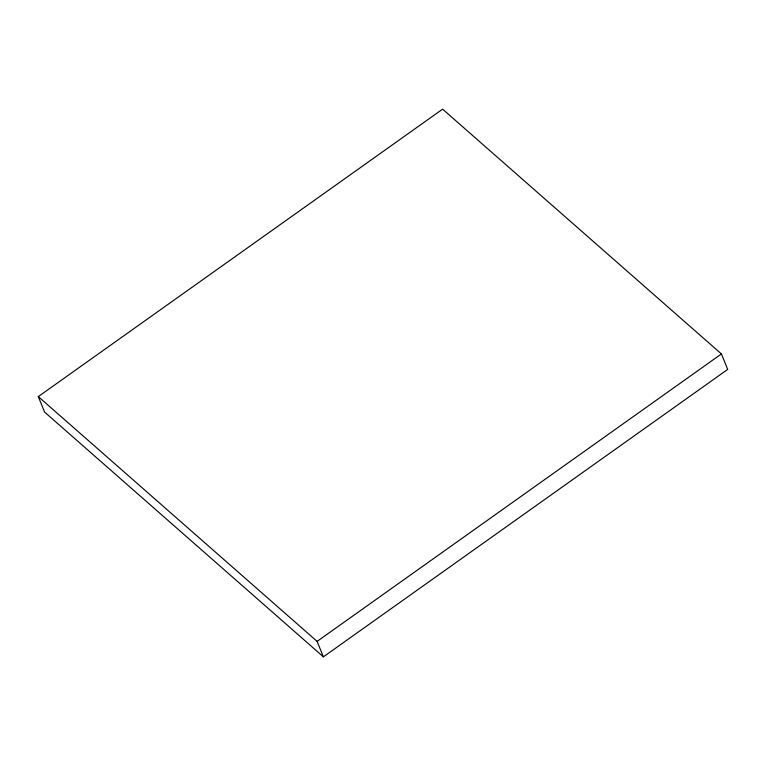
<?xml version="1.0" encoding="UTF-8"?>
<svg xmlns="http://www.w3.org/2000/svg" width="766" height="766" viewBox="0 0 766 766"><rect width="100%" height="100%" fill="white"/><g stroke="black" fill="none" stroke-linecap="round" stroke-linejoin="round"><path stroke-width="1.15" d="M38.3 396.596L442.614 109.155L721.419 353.94L727.7 369.404L323.386 656.845L44.581 412.06L38.3 396.596L317.105 641.381L323.386 656.845M317.105 641.381L721.419 353.94"/></g></svg>
